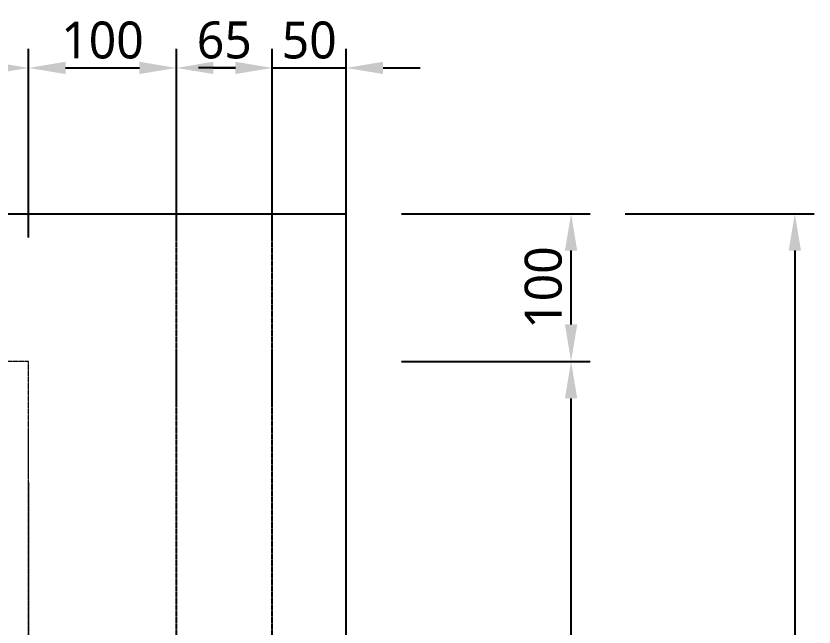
# Model space of a CAD drawing. Header units: millimetres. Extents: x -9013 to 516, y -36629 to 6082.
# Drawn here: x -3888 to -3348, y 1886 to 2299 of the extents above; entities that cross this region are included whole.
import ezdxf

# ---------------------------------------------------------------- set-up
doc = ezdxf.new("R2010")
doc.units = ezdxf.units.MM
doc.header["$LTSCALE"] = 0.05
doc.linetypes.add('CENTER', pattern=[50.8, 31.75, -6.35, 6.35, -6.35])
doc.linetypes.add('CENTER2', pattern=[28.575, 19.05, -3.175, 3.175, -3.175])
doc.layers.get('0').update_dxf_attribs({"lineweight": 18})
doc.layers.get('Defpoints').update_dxf_attribs({"color": 140, "lineweight": 18})
for name, color, linetype in [('1', 7, 'Continuous'), ('1CO', 4, 'Continuous'), ('2CONC', 4, 'Continuous'), ('HWAT___5CS', 3, 'CENTER2')]:
    doc.layers.add(name, color=color, linetype=linetype)
doc.layers.add('G-Anno-Std-Cntr', color=1, linetype='CENTER2', lineweight=18)
doc.styles.add('trebuchet_MS', font='trebuc.ttf')
doc.dimstyles.new('MGP', dxfattribs={"dimtxt": 2.5, "dimasz": 2.5, "dimexe": 1.25, "dimexo": 0.625, "dimtad": 1, "dimdec": 0, "dimtxsty": 'trebuchet_MS', "dimcen": 2.5, "dimclrt": 7, "dimadec": 0, "dimazin": 0, "dimtfac": 1, "dimtdec": 0, "dimtmove": 0, "dimatfit": 3, "dimfxl": 1.148294, "dimfxlon": 1, "dimarcsym": 2})

# ---------------------------------------------------------------- blocks, each defined once
blk = doc.blocks.new('*D248')
at = {"color": 0, "lineweight": -2, "transparency": 16777216}
for p, q in [((-3626.99, 2065.56), (-3499.16, 2065.56)), ((-3512.16, 1640.56), (-3512.16, 2040.56)), ((-3626.99, 1615.56), (-3499.16, 1615.56))]:
    blk.add_line(p, q, dxfattribs=at)
at = {"color": 0, "transparency": 16777216}
for points in [[(-3516.33, 2040.56), (-3508, 2040.56), (-3512.16, 2065.56)], [(-3516.33, 1640.56), (-3508, 1640.56), (-3512.16, 1615.56)]]:
    blk.add_solid(points, dxfattribs=at)
at = {"layer": 'Defpoints', "color": 0, "transparency": 16777216}
for p in [(-3879.46, 2065.56), (-3512.16, 2065.56), (-3879.46, 1615.56)]:
    blk.add_point(p, dxfattribs=at)
at = {"color": 7, "transparency": 16777216, "insert": (-3530.88, 1840.56), "char_height": 25, "attachment_point": 5, "rotation": 90, "style": 'trebuchet_MS'}
blk.add_mtext('450', dxfattribs=at)
blk = doc.blocks.new('*D249')
at = {"color": 0, "lineweight": -2, "transparency": 16777216}
for p, q in [((-3475.48, 2165.56), (-3347.65, 2165.56)), ((-3360.65, 2140.56), (-3360.65, 340.56)), ((-3475.48, 315.56), (-3347.65, 315.56))]:
    blk.add_line(p, q, dxfattribs=at)
at = {"color": 0, "transparency": 16777216}
for points in [[(-3364.82, 2140.56), (-3356.48, 2140.56), (-3360.65, 2165.56)], [(-3364.82, 340.56), (-3356.48, 340.56), (-3360.65, 315.56)]]:
    blk.add_solid(points, dxfattribs=at)
at = {"layer": 'Defpoints', "color": 0, "transparency": 16777216}
for p in [(-4024, 2165.56), (-3728.33, 315.56), (-3360.65, 315.56)]:
    blk.add_point(p, dxfattribs=at)
at = {"color": 7, "transparency": 16777216, "insert": (-3379.37, 1240.56), "char_height": 25, "attachment_point": 5, "rotation": 90, "style": 'trebuchet_MS'}
blk.add_mtext('1850', dxfattribs=at)
blk = doc.blocks.new('gas meter 1')
at = {"layer": '1', "color": 42, "lineweight": 9}
blk.add_lwpolyline([(-6230.2, 3115), (-6230.2, 3001.6)], dxfattribs=at)
at = {"layer": 'G-Anno-Std-Cntr'}
blk.add_lwpolyline([(-6480.2, 2746.98), (-6230.2, 2746.98), (-6230.2, 3196.98), (-6480.2, 3196.98)], close=True, dxfattribs=at)
blk = doc.blocks.new('*D253')
at = {"color": 0, "lineweight": -2, "transparency": 16777216}
for p, q in [((-3626.99, 2165.56), (-3499.16, 2165.56)), ((-3512.16, 2090.56), (-3512.16, 2140.56)), ((-3626.99, 2065.56), (-3499.16, 2065.56))]:
    blk.add_line(p, q, dxfattribs=at)
at = {"color": 0, "transparency": 16777216}
for points in [[(-3516.33, 2140.56), (-3508, 2140.56), (-3512.16, 2165.56)], [(-3516.33, 2090.56), (-3508, 2090.56), (-3512.16, 2065.56)]]:
    blk.add_solid(points, dxfattribs=at)
at = {"layer": 'Defpoints', "color": 0, "transparency": 16777216}
for p in [(-3879.46, 2165.56), (-3512.16, 2165.56), (-3879.46, 2065.56)]:
    blk.add_point(p, dxfattribs=at)
at = {"color": 7, "transparency": 16777216, "insert": (-3530.88, 2115.56), "char_height": 25, "attachment_point": 5, "rotation": 90, "style": 'trebuchet_MS'}
blk.add_mtext('100', dxfattribs=at)
blk = doc.blocks.new('*D264')
at = {"color": 0, "lineweight": -2, "transparency": 16777216}
for p, q in [((-4129.46, 2149.41), (-4129.46, 2277.24)), ((-3879.46, 2149.41), (-3879.46, 2277.24)), ((-4104.46, 2264.24), (-3904.46, 2264.24))]:
    blk.add_line(p, q, dxfattribs=at)
at = {"color": 0, "transparency": 16777216}
for points in [[(-4104.46, 2268.41), (-4104.46, 2260.08), (-4129.46, 2264.24)], [(-3904.46, 2268.41), (-3904.46, 2260.08), (-3879.46, 2264.24)]]:
    blk.add_solid(points, dxfattribs=at)
at = {"layer": 'Defpoints', "color": 0, "transparency": 16777216}
for p in [(-3879.46, 2264.24), (-4129.46, 2053.96), (-3879.46, 2053.96)]:
    blk.add_point(p, dxfattribs=at)
at = {"color": 7, "transparency": 16777216, "insert": (-4004.46, 2282.96), "char_height": 25, "attachment_point": 5, "style": 'trebuchet_MS'}
blk.add_mtext('250', dxfattribs=at)
blk = doc.blocks.new('*D265')
at = {"color": 0, "lineweight": -2, "transparency": 16777216}
for p, q in [((-3879.46, 2149.41), (-3879.46, 2277.24)), ((-3779.46, 2149.41), (-3779.46, 2277.24)), ((-3854.46, 2264.24), (-3804.46, 2264.24))]:
    blk.add_line(p, q, dxfattribs=at)
at = {"color": 0, "transparency": 16777216}
for points in [[(-3854.46, 2268.41), (-3854.46, 2260.08), (-3879.46, 2264.24)], [(-3804.46, 2268.41), (-3804.46, 2260.08), (-3779.46, 2264.24)]]:
    blk.add_solid(points, dxfattribs=at)
at = {"layer": 'Defpoints', "color": 0, "transparency": 16777216}
for p in [(-3779.46, 2264.24), (-3879.46, 2053.96), (-3779.46, 2053.96)]:
    blk.add_point(p, dxfattribs=at)
at = {"color": 7, "transparency": 16777216, "insert": (-3829.46, 2282.96), "char_height": 25, "attachment_point": 5, "style": 'trebuchet_MS'}
blk.add_mtext('100', dxfattribs=at)
blk = doc.blocks.new('*D266')
at = {"color": 0, "lineweight": -2, "transparency": 16777216}
for p, q in [((-3779.46, 2149.41), (-3779.46, 2277.24)), ((-3714.46, 2149.41), (-3714.46, 2277.24)), ((-3754.46, 2264.24), (-3739.46, 2264.24))]:
    blk.add_line(p, q, dxfattribs=at)
at = {"color": 0, "transparency": 16777216}
for points in [[(-3754.46, 2268.41), (-3754.46, 2260.08), (-3779.46, 2264.24)], [(-3739.46, 2268.41), (-3739.46, 2260.08), (-3714.46, 2264.24)]]:
    blk.add_solid(points, dxfattribs=at)
at = {"layer": 'Defpoints', "color": 0, "transparency": 16777216}
for p in [(-3714.46, 2264.24), (-3779.46, 2103.27), (-3714.46, 2103.27)]:
    blk.add_point(p, dxfattribs=at)
at = {"color": 7, "transparency": 16777216, "insert": (-3746.96, 2283), "char_height": 25, "attachment_point": 5, "style": 'trebuchet_MS'}
blk.add_mtext('65', dxfattribs=at)
blk = doc.blocks.new('*D267')
at = {"color": 0, "lineweight": -2, "transparency": 16777216}
for p, q in [((-3714.46, 2149.41), (-3714.46, 2277.24)), ((-3664.46, 2149.41), (-3664.46, 2277.24)), ((-3739.46, 2264.24), (-3764.46, 2264.24)), ((-3714.46, 2264.24), (-3664.46, 2264.24)), ((-3639.46, 2264.24), (-3614.46, 2264.24))]:
    blk.add_line(p, q, dxfattribs=at)
at = {"color": 0, "transparency": 16777216}
for points in [[(-3739.46, 2268.41), (-3739.46, 2260.08), (-3714.46, 2264.24)], [(-3639.46, 2268.41), (-3639.46, 2260.08), (-3664.46, 2264.24)]]:
    blk.add_solid(points, dxfattribs=at)
at = {"layer": 'Defpoints', "color": 0, "transparency": 16777216}
for p in [(-3664.46, 2264.24), (-3714.46, 2122.45), (-3664.46, 2122.45)]:
    blk.add_point(p, dxfattribs=at)
at = {"color": 7, "transparency": 16777216, "insert": (-3689.46, 2282.96), "char_height": 25, "attachment_point": 5, "style": 'trebuchet_MS'}
blk.add_mtext('50', dxfattribs=at)

msp = doc.modelspace()

# ---------------------------------------------------------------- linework, layer by layer
at = {"layer": '1CO'}
msp.add_line((-3664.46, 315.56), (-3664.46, 2165.56), dxfattribs=at)
at = {"layer": '2CONC', "lineweight": -3}
msp.add_line((-4729.46, 2165.56), (-3664.83, 2165.56), dxfattribs=at)
at = {"layer": 'G-Anno-Std-Cntr'}
msp.add_lwpolyline([(-4129.46, 1615.56), (-3879.46, 1615.56), (-3879.46, 2065.56), (-4129.46, 2065.56)], close=True, dxfattribs=at)
at = {"layer": 'HWAT___5CS', "color": 2}
for p, q in [((-3779.46, 315.56), (-3779.46, 2165.56)), ((-3714.46, 315.56), (-3714.46, 2165.56))]:
    msp.add_line(p, q, dxfattribs=at)

# ---------------------------------------------------------------- block references
at = {"layer": 'G-Anno-Std-Cntr', "color": 7, "linetype": 'CENTER'}
msp.add_blockref('gas meter 1', (2350.74, -1131.42), dxfattribs=at)

# ---------------------------------------------------------------- dimensions: what is measured, and where the dimension line sits
for base, p1, p2, picture, middle in [((-3879.46, 2264.24), (-4129.46, 2053.96), (-3879.46, 2053.96), '*D264', (-4004.46, 2282.96)), ((-3779.46, 2264.24), (-3879.46, 2053.96), (-3779.46, 2053.96), '*D265', (-3829.46, 2282.96)), ((-3714.46, 2264.24), (-3779.46, 2103.27), (-3714.46, 2103.27), '*D266', (-3746.96, 2283)), ((-3664.46, 2264.24), (-3714.46, 2122.45), (-3664.46, 2122.45), '*D267', (-3689.46, 2282.96))]:
    dim = msp.add_linear_dim(base=base, p1=p1, p2=p2, dimstyle='MGP', override={"dimscale": 100, "dimtxt": 0.25, "dimasz": 0.25, "dimexe": 0.13, "dimexo": 0.06, "dimgap": 0.06, "dimarcsym": 1})
    dim.commit()
    dim.dimension.update_dxf_attribs({"geometry": picture, "text_midpoint": middle})
for base, p1, p2, picture, middle in [((-3360.65, 315.56), (-4024, 2165.56), (-3728.33, 315.56), '*D249', (-3379.37, 1240.56)), ((-3512.16, 2165.56), (-3879.46, 2065.56), (-3879.46, 2165.56), '*D253', (-3530.88, 2115.56)), ((-3512.16, 2065.56), (-3879.46, 1615.56), (-3879.46, 2065.56), '*D248', (-3530.88, 1840.56))]:
    dim = msp.add_linear_dim(base=base, p1=p1, p2=p2, angle=90, dimstyle='MGP', override={"dimscale": 100, "dimtxt": 0.25, "dimasz": 0.25, "dimexe": 0.13, "dimexo": 0.06, "dimgap": 0.06, "dimarcsym": 1})
    dim.commit()
    dim.dimension.update_dxf_attribs({"geometry": picture, "text_midpoint": middle})

doc.saveas('drawing.dxf')
